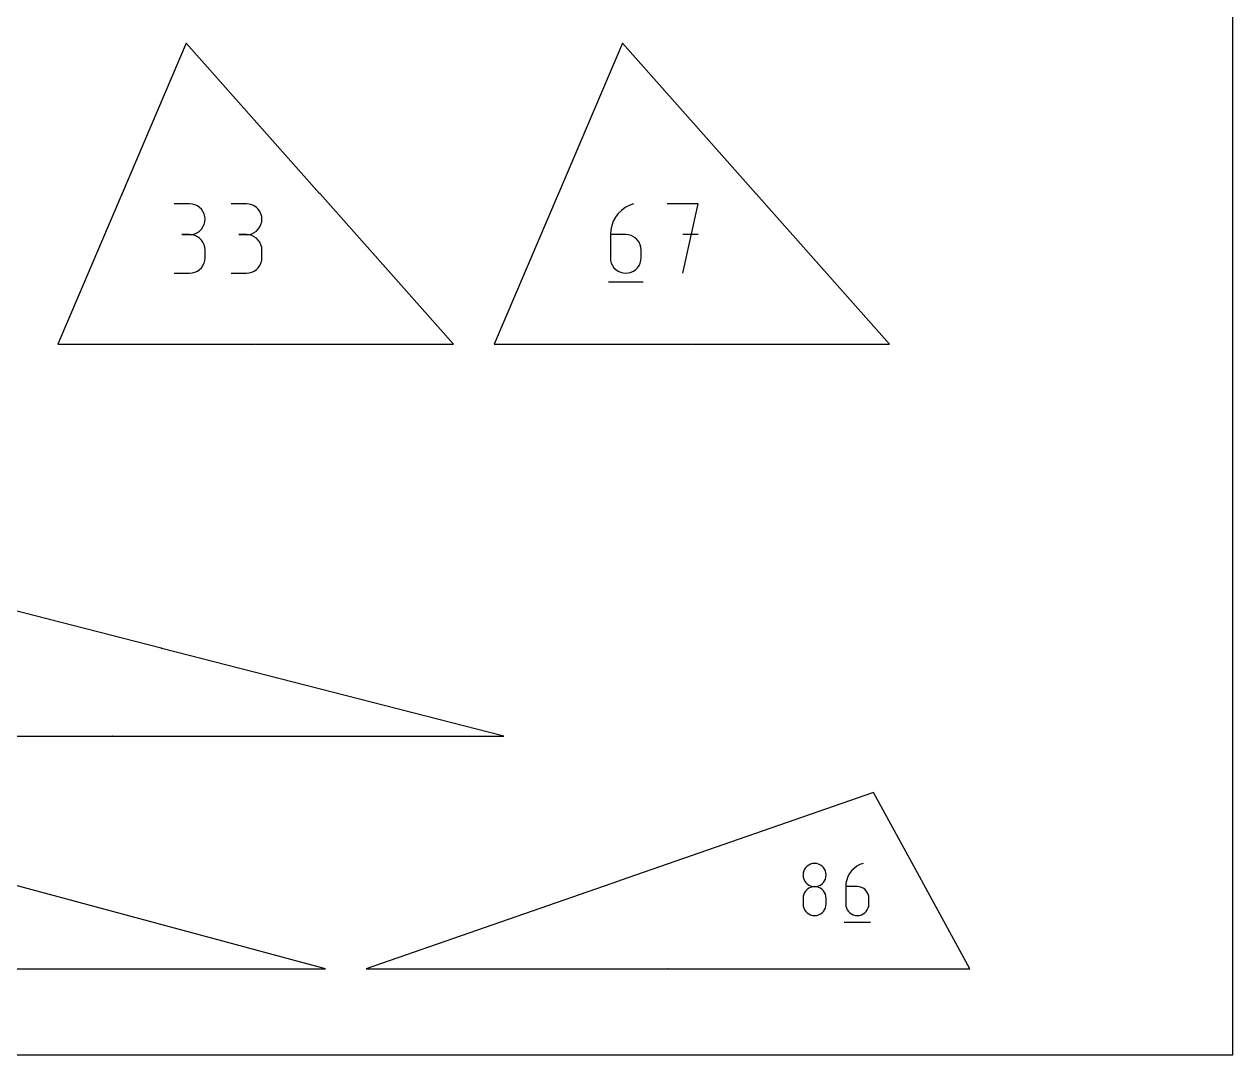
# Model space of a CAD drawing. Extents: x 0 to 200, y 0 to 297.
# Drawn here: x 105.9 to 200, y 0 to 80.3 of the extents above; entities that cross this region are included whole.
import ezdxf

# ---------------------------------------------------------------- set-up
doc = ezdxf.new("R2010")
doc.units = 0

msp = doc.modelspace()

# ---------------------------------------------------------------- linework, layer by layer
at = {"layer": 'annotation', "color": 1}
for p, q in [((113.508141, 67.049994), (113.508076, 67.049541)), ((113.508076, 67.049541), (113.50809, 67.049082)), ((113.50809, 67.049082), (113.508182, 67.048629)), ((113.508281, 67.05043), (113.508141, 67.049994)), ((113.508182, 67.048629), (113.508355, 67.04819)), ((113.508495, 67.050841), (113.508281, 67.05043)), ((113.508355, 67.04819), (113.50861, 67.047778)), ((113.508782, 67.051214), (113.508495, 67.050841)), ((113.50861, 67.047778), (113.509093, 67.047188)), ((113.509141, 67.051541), (113.508782, 67.051214)), ((113.509553, 67.051794), (113.509141, 67.051541)), ((113.509141, 67.051541), (113.509141, 67.051541)), ((113.509991, 67.051965), (113.509553, 67.051794)), ((113.510445, 67.052056), (113.509991, 67.051965)), ((113.510904, 67.052069), (113.510445, 67.052056)), ((113.511357, 67.052005), (113.510904, 67.052069)), ((113.511794, 67.051864), (113.511357, 67.052005)), ((113.512203, 67.051648), (113.511794, 67.051864)), ((113.51206, 67.05913), (113.512039, 67.058844)), ((113.512039, 67.058844), (113.512067, 67.058558)), ((113.512128, 67.059409), (113.51206, 67.05913)), ((113.512067, 67.058558), (113.512144, 67.058279)), ((113.512244, 67.059674), (113.512128, 67.059409)), ((113.512144, 67.058279), (113.512271, 67.058013)), ((113.512576, 67.05136), (113.512203, 67.051648)), ((113.512408, 67.059919), (113.512244, 67.059674)), ((113.512271, 67.058013), (113.512449, 67.057768)), ((113.512617, 67.060138), (113.512408, 67.059919)), ((113.512449, 67.057768), (113.512449, 67.057768)), ((113.512449, 67.057768), (113.513269, 67.056915)), ((113.5129, 67.050999), (113.512576, 67.05136)), ((113.512712, 67.060215), (113.512617, 67.060138)), ((113.512617, 67.060138), (113.512617, 67.060138)), ((113.512813, 67.060285), (113.512712, 67.060215)), ((113.512919, 67.060347), (113.512813, 67.060285)), ((113.512907, 67.050991), (113.5129, 67.050999)), ((113.5129, 67.050999), (113.5129, 67.050999)), ((113.512913, 67.050983), (113.512907, 67.050991)), ((113.512919, 67.050975), (113.512913, 67.050983)), ((113.51303, 67.060402), (113.512919, 67.060347)), ((113.512925, 67.050967), (113.512919, 67.050975)), ((113.51293, 67.050959), (113.512925, 67.050967)), ((113.512935, 67.050951), (113.51293, 67.050959)), ((113.51294, 67.050943), (113.512935, 67.050951)), ((113.512944, 67.050935), (113.51294, 67.050943)), ((113.512949, 67.050926), (113.512944, 67.050935)), ((113.518346, 67.043235), (113.512949, 67.050926)), ((113.512949, 67.050926), (113.512949, 67.050926)), ((113.513146, 67.060448), (113.51303, 67.060402)), ((113.513264, 67.060486), (113.513146, 67.060448)), ((113.513385, 67.060516), (113.513264, 67.060486)), ((113.513269, 67.056915), (113.514164, 67.056156)), ((113.513508, 67.060536), (113.513385, 67.060516)), ((113.513633, 67.060547), (113.513508, 67.060536)), ((113.514819, 67.060547), (113.513633, 67.060547)), ((113.513633, 67.060547), (113.513633, 67.060547)), ((113.514164, 67.056156), (113.515125, 67.055495)), ((113.515989, 67.060428), (113.514819, 67.060547)), ((113.515125, 67.055495), (113.516143, 67.054934)), ((113.517133, 67.060194), (113.515989, 67.060428)), ((113.516143, 67.054934), (113.517212, 67.054479)), ((113.518243, 67.059847), (113.517133, 67.060194)), ((113.517212, 67.054479), (113.518322, 67.054131)), ((113.519312, 67.059391), (113.518243, 67.059847)), ((113.518322, 67.054131), (113.519466, 67.053895)), ((113.520451, 67.048171), (113.518346, 67.043235)), ((113.52033, 67.05883), (113.519312, 67.059391)), ((113.519466, 67.053895), (113.520635, 67.053775)), ((113.521291, 67.058168), (113.52033, 67.05883)), ((113.520635, 67.053775), (113.521821, 67.053773)), ((113.522185, 67.057407), (113.521291, 67.058168)), ((113.521821, 67.053773), (113.521945, 67.053784)), ((113.521821, 67.053773), (113.521821, 67.053773)), ((113.521945, 67.053784), (113.522067, 67.053804)), ((113.522067, 67.053804), (113.522188, 67.053833)), ((113.523005, 67.056552), (113.522185, 67.057407)), ((113.522188, 67.053833), (113.522306, 67.053871)), ((113.522306, 67.053871), (113.52242, 67.053917)), ((113.52242, 67.053917), (113.522532, 67.053972)), ((113.522532, 67.053972), (113.52264, 67.054036)), ((113.52264, 67.054036), (113.522743, 67.054107)), ((113.522743, 67.054107), (113.522842, 67.054187)), ((113.522842, 67.054187), (113.523049, 67.054404)), ((113.522842, 67.054187), (113.522842, 67.054187)), ((113.523181, 67.056307), (113.523005, 67.056552)), ((113.523005, 67.056552), (113.523005, 67.056552)), ((113.523049, 67.054404), (113.52321, 67.054649)), ((113.523307, 67.056042), (113.523181, 67.056307)), ((113.52321, 67.054649), (113.523325, 67.054914)), ((113.523384, 67.055763), (113.523307, 67.056042)), ((113.523325, 67.054914), (113.523392, 67.055192)), ((113.523412, 67.055478), (113.523384, 67.055763)), ((113.523392, 67.055192), (113.523412, 67.055478)), ((128.900199, 67.05346), (128.902356, 67.051029)), ((128.902356, 67.051029), (128.902356, 67.051029)), ((128.902356, 67.051029), (128.902783, 67.050627)), ((128.902783, 67.050627), (128.903261, 67.050316)), ((128.903261, 67.050316), (128.903777, 67.050097)), ((128.903777, 67.050097), (128.904317, 67.04997)), ((128.904317, 67.04997), (128.90487, 67.049937)), ((128.90487, 67.049937), (128.905422, 67.049998)), ((128.905422, 67.049998), (128.905959, 67.050154)), ((128.905959, 67.050154), (128.906469, 67.050405)), ((128.906469, 67.050405), (128.90694, 67.050752)), ((128.90694, 67.050752), (128.908157, 67.051832)), ((128.908427, 67.056416), (128.907347, 67.057633)), ((128.907347, 67.057633), (128.908427, 67.056416)), ((128.908157, 67.051832), (128.908557, 67.052257)), ((128.908157, 67.051832), (128.908157, 67.051832)), ((128.908776, 67.055944), (128.908427, 67.056416)), ((128.908427, 67.056416), (128.908427, 67.056416)), ((128.908427, 67.056416), (128.908854, 67.056014)), ((128.908557, 67.052257), (128.908867, 67.052734)), ((128.909028, 67.055433), (128.908776, 67.055944)), ((128.908854, 67.056014), (128.909332, 67.055703)), ((128.908867, 67.052734), (128.909086, 67.053249)), ((128.909184, 67.054894), (128.909028, 67.055433)), ((128.909086, 67.053249), (128.909212, 67.053789)), ((128.909245, 67.054342), (128.909184, 67.054894)), ((128.909212, 67.053789), (128.909245, 67.054342)), ((128.909332, 67.055703), (128.909849, 67.055484)), ((128.909849, 67.055484), (128.91039, 67.055358)), ((128.910313, 67.042059), (128.92126, 67.051772)), ((128.91039, 67.055358), (128.910943, 67.055326)), ((128.910943, 67.055326), (128.911496, 67.055387)), ((128.913289, 67.06073), (128.911132, 67.06316)), ((128.911496, 67.055387), (128.912034, 67.055544)), ((128.912034, 67.055544), (128.912546, 67.055796)), ((128.912546, 67.055796), (128.913018, 67.056145)), ((128.913018, 67.056145), (128.913419, 67.056571)), ((128.913018, 67.056145), (128.913018, 67.056145)), ((128.913637, 67.060258), (128.913289, 67.06073)), ((128.913419, 67.056571), (128.913729, 67.057047)), ((128.913889, 67.059746), (128.913637, 67.060258)), ((128.913729, 67.057047), (128.913947, 67.057562)), ((128.914045, 67.059208), (128.913889, 67.059746)), ((128.913947, 67.057562), (128.914073, 67.058103)), ((128.914106, 67.058656), (128.914045, 67.059208)), ((128.914073, 67.058103), (128.914106, 67.058656)), ((128.92126, 67.051772), (128.916666, 67.052045)), ((147.47307, 67.04996), (147.473007, 67.049495)), ((147.473007, 67.049495), (147.473026, 67.049033)), ((147.473026, 67.049033), (147.473122, 67.048586)), ((147.473219, 67.05042), (147.47307, 67.04996)), ((147.473122, 67.048586), (147.473292, 67.048162)), ((147.473447, 67.050845), (147.473219, 67.05042)), ((147.473219, 67.05042), (147.473219, 67.05042)), ((147.473292, 67.048162), (147.473532, 67.047772)), ((147.473739, 67.051213), (147.473447, 67.050845)), ((147.473532, 67.047772), (147.473838, 67.047426)), ((147.474086, 67.051519), (147.473739, 67.051213)), ((147.473838, 67.047426), (147.474205, 67.047134)), ((147.474475, 67.05176), (147.474086, 67.051519)), ((147.474205, 67.047134), (147.474629, 67.046906)), ((147.474899, 67.05193), (147.474475, 67.05176)), ((147.474629, 67.046906), (147.474629, 67.046906)), ((147.474629, 67.046906), (147.475089, 67.046757)), ((147.475346, 67.052027), (147.474899, 67.05193)), ((147.475089, 67.046757), (147.475556, 67.046694)), ((147.475807, 67.052046), (147.475346, 67.052027)), ((147.475556, 67.046694), (147.476018, 67.046713)), ((147.476272, 67.051983), (147.475807, 67.052046)), ((147.476018, 67.046713), (147.476466, 67.046809)), ((147.47673, 67.051835), (147.476272, 67.051983)), ((147.476466, 67.046809), (147.47689, 67.046979)), ((147.47673, 67.051835), (147.47673, 67.051835)), ((147.477157, 67.051606), (147.47673, 67.051835)), ((147.476932, 67.059056), (147.476869, 67.058591)), ((147.476869, 67.058591), (147.476888, 67.058129)), ((147.476888, 67.058129), (147.476985, 67.057681)), ((147.47689, 67.046979), (147.47728, 67.04722)), ((147.477081, 67.059515), (147.476932, 67.059056)), ((147.476985, 67.057681), (147.477156, 67.057257)), ((147.477309, 67.059942), (147.477081, 67.059515)), ((147.477081, 67.059515), (147.477081, 67.059515)), ((147.477156, 67.057257), (147.477396, 67.056867)), ((147.477525, 67.051314), (147.477157, 67.051606)), ((147.47728, 67.04722), (147.477627, 67.047526)), ((147.477602, 67.06031), (147.477309, 67.059942)), ((147.477396, 67.056867), (147.477703, 67.05652)), ((147.477832, 67.050967), (147.477525, 67.051314)), ((147.477948, 67.060616), (147.477602, 67.06031)), ((147.477627, 67.047526), (147.477919, 67.047893)), ((147.477703, 67.05652), (147.478071, 67.056228)), ((147.478072, 67.050577), (147.477832, 67.050967)), ((147.477919, 67.047893), (147.478147, 67.048319)), ((147.477999, 67.047859), (147.477936, 67.047394)), ((147.477936, 67.047394), (147.477955, 67.046932)), ((147.478338, 67.060856), (147.477948, 67.060616)), ((147.477955, 67.046932), (147.478052, 67.046484)), ((147.478147, 67.048319), (147.477999, 67.047859)), ((147.478052, 67.046484), (147.478222, 67.04606)), ((147.478071, 67.056228), (147.478498, 67.055999)), ((147.478243, 67.050153), (147.478072, 67.050577)), ((147.478147, 67.048319), (147.478296, 67.048778)), ((147.478376, 67.048744), (147.478147, 67.048319)), ((147.478147, 67.048319), (147.478147, 67.048319)), ((147.478147, 67.048319), (147.478147, 67.048319)), ((147.478222, 67.04606), (147.478463, 67.04567)), ((147.47834, 67.049705), (147.478243, 67.050153)), ((147.478296, 67.048778), (147.478359, 67.049243)), ((147.478762, 67.061026), (147.478338, 67.060856)), ((147.478359, 67.049243), (147.47834, 67.049705)), ((147.478668, 67.049112), (147.478376, 67.048744)), ((147.478463, 67.04567), (147.478769, 67.045324)), ((147.478498, 67.055999), (147.479732, 67.055473)), ((147.479014, 67.049418), (147.478668, 67.049112)), ((147.479211, 67.061122), (147.478762, 67.061026)), ((147.478769, 67.045324), (147.479138, 67.045031)), ((147.479405, 67.049658), (147.479014, 67.049418)), ((147.479138, 67.045031), (147.479564, 67.044802)), ((147.479673, 67.06114), (147.479211, 67.061122)), ((147.479829, 67.049828), (147.479405, 67.049658)), ((147.479564, 67.044802), (147.480792, 67.044279)), ((147.480139, 67.061077), (147.479673, 67.06114)), ((147.479732, 67.055473), (147.479732, 67.055473)), ((147.479732, 67.055473), (147.480192, 67.055324)), ((147.480277, 67.049925), (147.479829, 67.049828)), ((147.480599, 67.060928), (147.480139, 67.061077)), ((147.480192, 67.055324), (147.480658, 67.05526)), ((147.480739, 67.049944), (147.480277, 67.049925)), ((147.4843, 67.05935), (147.480599, 67.060928)), ((147.480599, 67.060928), (147.480599, 67.060928)), ((147.480658, 67.05526), (147.48112, 67.055279)), ((147.481205, 67.04988), (147.480739, 67.049944)), ((147.480792, 67.044279), (147.480792, 67.044279)), ((147.480792, 67.044279), (147.481252, 67.04413)), ((147.48112, 67.055279), (147.481568, 67.055376)), ((147.481665, 67.049731), (147.481205, 67.04988)), ((147.481252, 67.04413), (147.481717, 67.044067)), ((147.481568, 67.055376), (147.481992, 67.055546)), ((147.482893, 67.049208), (147.481665, 67.049731)), ((147.481665, 67.049731), (147.481665, 67.049731)), ((147.481717, 67.044067), (147.482179, 67.044086)), ((147.481992, 67.055546), (147.482383, 67.055786)), ((147.482179, 67.044086), (147.482626, 67.044183)), ((147.482383, 67.055786), (147.482729, 67.056092)), ((147.482626, 67.044183), (147.483049, 67.044354)), ((147.482729, 67.056092), (147.483021, 67.05646)), ((147.483319, 67.048979), (147.482893, 67.049208)), ((147.483021, 67.05646), (147.483249, 67.056885)), ((147.483049, 67.044354), (147.483438, 67.044594)), ((147.483249, 67.056885), (147.4843, 67.05935)), ((147.483687, 67.048687), (147.483319, 67.048979)), ((147.483438, 67.044594), (147.483783, 67.044901)), ((147.483993, 67.048341), (147.483687, 67.048687)), ((147.483783, 67.044901), (147.484075, 67.045269)), ((147.484232, 67.047951), (147.483993, 67.048341)), ((147.484075, 67.045269), (147.484303, 67.045694)), ((147.484402, 67.047527), (147.484232, 67.047951)), ((147.485025, 67.058976), (147.4843, 67.05935)), ((147.484303, 67.045694), (147.484452, 67.046153)), ((147.484303, 67.045694), (147.484303, 67.045694)), ((147.484498, 67.04708), (147.484402, 67.047527)), ((147.484452, 67.046153), (147.484516, 67.046618)), ((147.484516, 67.046618), (147.484498, 67.04708)), ((147.485676, 67.05851), (147.485025, 67.058976)), ((147.486248, 67.057963), (147.485676, 67.05851)), ((147.486733, 67.057344), (147.486248, 67.057963)), ((147.487126, 67.056664), (147.486733, 67.057344)), ((147.487421, 67.055935), (147.487126, 67.056664)), ((147.487611, 67.055166), (147.487421, 67.055935)), ((147.48769, 67.054367), (147.487611, 67.055166)), ((147.487652, 67.053551), (147.48769, 67.054367)), ((147.487652, 67.053551), (147.487652, 67.053551)), ((147.488383, 67.05142), (147.490749, 67.056969)), ((162.864725, 67.053554), (162.868729, 67.049042)), ((162.867209, 67.054465), (162.867181, 67.054009)), ((162.867181, 67.054009), (162.867232, 67.053554)), ((162.867313, 67.054912), (162.867209, 67.054465)), ((162.867232, 67.053554), (162.86736, 67.05311)), ((162.867494, 67.055338), (162.867313, 67.054912)), ((162.86736, 67.05311), (162.867567, 67.052689)), ((162.867751, 67.055732), (162.867494, 67.055338)), ((162.867567, 67.052689), (162.867854, 67.0523)), ((162.868082, 67.056084), (162.867751, 67.055732)), ((162.867854, 67.0523), (162.867854, 67.0523)), ((162.867854, 67.0523), (162.868206, 67.051968)), ((162.871082, 67.058745), (162.868082, 67.056084)), ((162.868082, 67.056084), (162.868082, 67.056084)), ((162.868206, 67.051968), (162.8686, 67.051712)), ((162.8686, 67.051712), (162.869026, 67.051532)), ((162.869026, 67.051532), (162.869472, 67.051428)), ((162.869472, 67.051428), (162.869928, 67.051401)), ((162.869928, 67.051401), (162.870383, 67.051451)), ((162.870383, 67.051451), (162.870827, 67.051581)), ((162.870827, 67.051581), (162.871249, 67.051789)), ((162.871731, 67.059242), (162.871082, 67.058745)), ((162.87286, 67.056741), (162.871082, 67.058745)), ((162.871249, 67.051789), (162.871638, 67.052076)), ((162.871638, 67.052076), (162.872637, 67.052962)), ((162.872432, 67.059633), (162.871731, 67.059242)), ((162.873172, 67.059916), (162.872432, 67.059633)), ((162.872635, 67.046912), (162.874413, 67.044908)), ((162.872637, 67.052962), (162.872968, 67.053314)), ((162.872637, 67.052962), (162.872637, 67.052962)), ((162.873147, 67.056352), (162.87286, 67.056741)), ((162.872968, 67.053314), (162.873225, 67.053708)), ((162.873355, 67.055931), (162.873147, 67.056352)), ((162.873941, 67.06009), (162.873172, 67.059916)), ((162.873225, 67.053708), (162.873405, 67.054132)), ((162.873485, 67.055488), (162.873355, 67.055931)), ((162.873405, 67.054132), (162.873509, 67.054578)), ((162.873536, 67.055033), (162.873485, 67.055488)), ((162.873509, 67.054578), (162.873536, 67.055033)), ((162.874724, 67.060156), (162.873941, 67.06009)), ((162.874413, 67.044908), (162.874413, 67.044908)), ((162.874413, 67.044908), (162.874764, 67.044577)), ((162.875511, 67.06011), (162.874724, 67.060156)), ((162.874764, 67.044577), (162.875158, 67.044321)), ((162.875158, 67.044321), (162.875583, 67.044141)), ((162.876289, 67.059953), (162.875511, 67.06011)), ((162.875583, 67.044141), (162.87603, 67.044037)), ((162.87603, 67.044037), (162.876486, 67.04401)), ((162.877046, 67.059684), (162.876289, 67.059953)), ((162.876486, 67.04401), (162.876941, 67.04406)), ((162.876941, 67.04406), (162.877386, 67.044189)), ((162.877771, 67.059301), (162.877046, 67.059684)), ((162.877386, 67.044189), (162.877808, 67.044397)), ((162.87764, 67.051353), (162.881659, 67.054919)), ((162.879418, 67.04935), (162.87764, 67.051353)), ((162.877771, 67.059301), (162.877771, 67.059301)), ((162.877808, 67.044397), (162.878197, 67.044684)), ((162.878197, 67.044684), (162.879195, 67.04557)), ((162.879195, 67.04557), (162.879527, 67.045922)), ((162.879195, 67.04557), (162.879195, 67.04557)), ((162.879705, 67.048961), (162.879418, 67.04935)), ((162.879527, 67.045922), (162.879783, 67.046316)), ((162.879913, 67.04854), (162.879705, 67.048961)), ((162.879783, 67.046316), (162.879963, 67.046741)), ((162.880042, 67.048097), (162.879913, 67.04854)), ((162.879963, 67.046741), (162.880067, 67.047187)), ((162.880093, 67.047642), (162.880042, 67.048097)), ((162.880067, 67.047187), (162.880093, 67.047642)), ((162.881659, 67.054919), (162.885215, 67.050911)), ((118.770435, 66.269652), (117.569122, 66.269652)), ((118.986494, 66.250259), (118.770435, 66.269652)), ((119.189797, 66.194371), (118.986494, 66.250259)), ((119.376965, 66.105426), (119.189797, 66.194371)), ((119.544615, 65.986861), (119.376965, 66.105426)), ((119.689365, 65.842113), (119.544615, 65.986861)), ((123.201737, 66.269652), (122.000424, 66.269652)), ((123.417795, 66.250259), (123.201737, 66.269652)), ((123.621099, 66.194371), (123.417795, 66.250259)), ((123.808267, 66.105426), (123.621099, 66.194371)), ((123.975917, 65.986861), (123.808267, 66.105426)), ((124.120667, 65.842113), (123.975917, 65.986861)), ((152.677506, 65.972583), (152.393349, 65.758298)), ((152.993245, 66.146409), (152.677506, 65.972583)), ((153.337326, 66.275418), (152.993245, 66.146409)), ((153.337326, 66.275418), (153.337326, 66.275418)), ((158.368678, 66.275418), (155.963452, 66.275418)), ((157.166234, 60.866628), (158.368678, 66.275418)), ((119.807835, 65.674619), (119.689365, 65.842113)), ((119.896643, 65.487817), (119.807835, 65.674619)), ((119.952407, 65.285143), (119.896643, 65.487817)), ((119.971747, 65.070036), (119.952407, 65.285143)), ((119.952407, 64.853919), (119.971747, 65.070036)), ((119.971747, 65.070036), (119.971747, 65.070036)), ((124.239137, 65.674619), (124.120667, 65.842113)), ((124.327945, 65.487817), (124.239137, 65.674619)), ((124.383709, 65.285143), (124.327945, 65.487817)), ((124.403049, 65.070036), (124.383709, 65.285143)), ((124.383709, 64.853919), (124.403049, 65.070036)), ((124.403049, 65.070036), (124.403049, 65.070036)), ((151.932748, 65.225766), (151.762787, 64.91623)), ((152.144016, 65.507907), (151.932748, 65.225766)), ((152.393349, 65.758298), (152.144016, 65.507907)), ((119.189797, 63.942346), (119.376965, 64.031379)), ((119.376965, 64.031379), (119.544615, 64.150117)), ((119.544615, 64.150117), (119.689365, 64.295149)), ((119.689365, 64.295149), (119.807835, 64.463066)), ((119.807835, 64.463066), (119.896643, 64.650459)), ((119.896643, 64.650459), (119.952407, 64.853919)), ((123.621099, 63.942346), (123.808267, 64.031379)), ((123.808267, 64.031379), (123.975917, 64.150117)), ((123.975917, 64.150117), (124.120667, 64.295149)), ((124.120667, 64.295149), (124.239137, 64.463066)), ((124.239137, 64.463066), (124.327945, 64.650459)), ((124.327945, 64.650459), (124.383709, 64.853919)), ((151.559748, 64.232392), (151.533152, 63.866801)), ((151.637373, 64.583653), (151.559748, 64.232392)), ((151.762787, 64.91623), (151.637373, 64.583653)), ((118.770435, 63.867028), (118.16893, 63.867028)), ((118.16893, 63.867028), (118.770435, 63.867028)), ((118.770435, 63.867028), (118.986494, 63.886425)), ((118.986494, 63.847635), (118.770435, 63.867028)), ((118.770435, 63.867028), (118.770435, 63.867028)), ((118.986494, 63.886425), (119.189797, 63.942346)), ((119.189797, 63.791747), (118.986494, 63.847635)), ((119.376965, 63.702802), (119.189797, 63.791747)), ((119.544615, 63.584236), (119.376965, 63.702802)), ((119.689365, 63.439488), (119.544615, 63.584236)), ((119.807835, 63.271994), (119.689365, 63.439488)), ((119.896643, 63.085192), (119.807835, 63.271994)), ((119.952407, 62.882519), (119.896643, 63.085192)), ((123.201737, 63.867028), (122.600232, 63.867028)), ((122.600232, 63.867028), (123.201737, 63.867028)), ((123.201737, 63.867028), (123.417795, 63.886425)), ((123.417795, 63.847635), (123.201737, 63.867028)), ((123.201737, 63.867028), (123.201737, 63.867028)), ((123.417795, 63.886425), (123.621099, 63.942346)), ((123.621099, 63.791747), (123.417795, 63.847635)), ((123.808267, 63.702802), (123.621099, 63.791747)), ((123.975917, 63.584236), (123.808267, 63.702802)), ((124.120667, 63.439488), (123.975917, 63.584236)), ((124.239137, 63.271994), (124.120667, 63.439488)), ((124.327945, 63.085192), (124.239137, 63.271994)), ((124.383709, 62.882519), (124.327945, 63.085192)), ((151.533152, 63.866801), (151.533152, 62.069071)), ((152.734239, 63.866801), (151.533152, 63.866801)), ((152.950257, 63.847523), (152.734239, 63.866801)), ((153.153523, 63.791925), (152.950257, 63.847523)), ((153.340655, 63.703359), (153.153523, 63.791925)), ((153.508273, 63.585179), (153.340655, 63.703359)), ((153.652997, 63.440737), (153.508273, 63.585179)), ((153.771444, 63.273387), (153.652997, 63.440737)), ((153.860236, 63.08648), (153.771444, 63.273387)), ((153.915989, 62.88337), (153.860236, 63.08648)), ((158.368678, 63.866801), (157.166234, 63.866801)), ((119.971747, 62.667412), (119.952407, 62.882519)), ((119.971747, 62.065908), (119.971747, 62.667412)), ((119.971747, 62.667412), (119.971747, 62.667412)), ((124.403049, 62.667412), (124.383709, 62.882519)), ((124.403049, 62.065908), (124.403049, 62.667412)), ((124.403049, 62.667412), (124.403049, 62.667412)), ((153.935325, 62.66741), (153.915989, 62.88337)), ((153.935325, 62.069071), (153.935325, 62.66741)), ((153.935325, 62.66741), (153.935325, 62.66741)), ((119.544615, 61.148971), (119.689365, 61.293691)), ((119.689365, 61.293691), (119.807835, 61.461174)), ((119.807835, 61.461174), (119.896643, 61.64799)), ((119.896643, 61.64799), (119.952407, 61.850711)), ((119.952407, 61.850711), (119.971747, 62.065908)), ((123.975917, 61.148971), (124.120667, 61.293691)), ((124.120667, 61.293691), (124.239137, 61.461174)), ((124.239137, 61.461174), (124.327945, 61.64799)), ((124.327945, 61.64799), (124.383709, 61.850711)), ((124.383709, 61.850711), (124.403049, 62.065908)), ((151.533152, 62.069071), (151.533152, 62.069071)), ((151.533152, 62.069071), (151.552544, 61.853007)), ((151.552544, 61.853007), (151.608438, 61.649616)), ((151.608438, 61.649616), (151.69741, 61.462303)), ((151.69741, 61.462303), (151.816039, 61.294471)), ((151.816039, 61.294471), (151.960902, 61.149523)), ((153.508273, 61.149523), (153.652997, 61.294471)), ((153.652997, 61.294471), (153.771444, 61.462303)), ((153.771444, 61.462303), (153.860236, 61.649616)), ((153.860236, 61.649616), (153.915989, 61.853007)), ((153.915989, 61.853007), (153.935325, 62.069071)), ((117.569122, 60.866292), (118.770435, 60.866292)), ((118.770435, 60.866292), (118.986494, 60.885673)), ((118.770435, 60.866292), (118.770435, 60.866292)), ((118.986494, 60.885673), (119.189797, 60.941533)), ((119.189797, 60.941533), (119.376965, 61.030442)), ((119.376965, 61.030442), (119.544615, 61.148971)), ((122.000424, 60.866292), (123.201737, 60.866292)), ((123.201737, 60.866292), (123.417795, 60.885673)), ((123.201737, 60.866292), (123.201737, 60.866292)), ((123.417795, 60.885673), (123.621099, 60.941533)), ((123.621099, 60.941533), (123.808267, 61.030442)), ((123.808267, 61.030442), (123.975917, 61.148971)), ((151.960902, 61.149523), (152.128576, 61.030861)), ((152.128576, 61.030861), (152.315639, 60.941889)), ((152.315639, 60.941889), (152.518667, 60.886011)), ((152.518667, 60.886011), (152.734239, 60.866628)), ((152.734239, 60.866628), (152.950257, 60.886011)), ((152.734239, 60.866628), (152.734239, 60.866628)), ((152.950257, 60.886011), (153.153523, 60.941889)), ((153.153523, 60.941889), (153.340655, 61.030861)), ((153.340655, 61.030861), (153.508273, 61.149523)), ((151.38272, 60.190529), (154.087115, 60.190529)), ((123.912254, 55.340679), (123.906221, 55.340679)), ((123.90662, 55.334626), (123.906561, 55.333813)), ((123.906561, 55.333813), (123.906561, 55.32979)), ((123.90924, 55.333813), (123.906561, 55.333813)), ((123.906561, 55.32979), (123.906561, 55.32979)), ((123.906561, 55.32979), (123.906604, 55.329308)), ((123.906604, 55.329308), (123.906728, 55.328854)), ((123.906793, 55.335408), (123.90662, 55.334626)), ((123.906728, 55.328854), (123.906926, 55.328436)), ((123.907073, 55.336149), (123.906793, 55.335408)), ((123.906926, 55.328436), (123.907191, 55.328062)), ((123.907452, 55.336838), (123.907073, 55.336149)), ((123.907191, 55.328062), (123.907513, 55.327738)), ((123.907923, 55.337466), (123.907452, 55.336838)), ((123.907513, 55.327738), (123.907887, 55.327473)), ((123.907887, 55.327473), (123.908305, 55.327275)), ((123.908478, 55.338023), (123.907923, 55.337466)), ((123.908305, 55.327275), (123.908758, 55.32715)), ((123.909111, 55.3385), (123.908478, 55.338023)), ((123.908758, 55.32715), (123.90924, 55.327107)), ((123.909814, 55.338885), (123.909111, 55.3385)), ((123.909721, 55.33377), (123.90924, 55.333813)), ((123.90924, 55.327107), (123.909721, 55.32715)), ((123.90924, 55.327107), (123.90924, 55.327107)), ((123.910173, 55.333645), (123.909721, 55.33377)), ((123.909721, 55.32715), (123.910173, 55.327275)), ((123.91058, 55.339171), (123.909814, 55.338885)), ((123.910591, 55.333447), (123.910173, 55.333645)), ((123.910173, 55.327275), (123.910591, 55.327473)), ((123.91058, 55.339171), (123.91058, 55.339171)), ((123.910965, 55.333182), (123.910591, 55.333447)), ((123.910591, 55.327473), (123.910965, 55.327738)), ((123.911288, 55.332859), (123.910965, 55.333182)), ((123.910965, 55.327738), (123.911288, 55.328062)), ((123.911552, 55.332484), (123.911288, 55.332859)), ((123.911288, 55.328062), (123.911552, 55.328436)), ((123.911751, 55.332067), (123.911552, 55.332484)), ((123.911552, 55.328436), (123.911751, 55.328854)), ((123.911876, 55.331613), (123.911751, 55.332067)), ((123.911751, 55.328854), (123.911876, 55.329308)), ((123.911919, 55.331131), (123.911876, 55.331613)), ((123.911876, 55.329308), (123.911919, 55.32979)), ((123.911919, 55.32979), (123.911919, 55.331131)), ((123.911919, 55.331131), (123.911919, 55.331131)), ((123.922136, 55.340679), (123.916104, 55.340679)), ((123.916485, 55.336971), (123.916442, 55.336489)), ((123.916442, 55.336489), (123.916442, 55.335154)), ((123.916442, 55.335154), (123.916442, 55.335154)), ((123.916442, 55.335154), (123.916485, 55.334673)), ((123.91661, 55.337425), (123.916485, 55.336971)), ((123.916485, 55.334673), (123.91661, 55.33422)), ((123.916808, 55.337842), (123.91661, 55.337425)), ((123.91661, 55.33422), (123.916808, 55.333803)), ((123.917072, 55.338217), (123.916808, 55.337842)), ((123.916808, 55.333803), (123.917072, 55.33343)), ((123.917395, 55.33854), (123.917072, 55.338217)), ((123.917072, 55.33343), (123.917395, 55.333107)), ((123.917768, 55.338805), (123.917395, 55.33854)), ((123.917395, 55.333107), (123.917768, 55.332844)), ((123.918186, 55.339003), (123.917768, 55.338805)), ((123.917768, 55.332844), (123.918186, 55.332646)), ((123.917776, 55.327107), (123.918543, 55.327395)), ((123.917776, 55.327107), (123.917776, 55.327107)), ((123.918639, 55.339128), (123.918186, 55.339003)), ((123.918186, 55.332646), (123.918639, 55.332522)), ((123.918543, 55.327395), (123.919248, 55.327782)), ((123.919121, 55.339171), (123.918639, 55.339128)), ((123.918639, 55.332522), (123.919121, 55.332479)), ((123.919602, 55.339128), (123.919121, 55.339171)), ((123.919121, 55.339171), (123.919121, 55.339171)), ((123.919121, 55.332479), (123.9218, 55.332479)), ((123.919248, 55.327782), (123.919881, 55.32826)), ((123.920055, 55.339003), (123.919602, 55.339128)), ((123.919881, 55.32826), (123.920438, 55.328819)), ((123.920472, 55.338805), (123.920055, 55.339003)), ((123.920438, 55.328819), (123.920909, 55.329448)), ((123.920846, 55.33854), (123.920472, 55.338805)), ((123.921169, 55.338217), (123.920846, 55.33854)), ((123.920909, 55.329448), (123.921288, 55.330138)), ((123.921434, 55.337842), (123.921169, 55.338217)), ((123.921288, 55.330138), (123.921568, 55.33088)), ((123.921632, 55.337425), (123.921434, 55.337842)), ((123.921568, 55.33088), (123.921741, 55.331664)), ((123.921757, 55.336971), (123.921632, 55.337425)), ((123.921741, 55.331664), (123.9218, 55.332479)), ((123.9218, 55.336489), (123.921757, 55.336971)), ((123.9218, 55.332479), (123.9218, 55.336489)), ((123.9218, 55.336489), (123.9218, 55.336489)), ((157.877159, 55.340678), (157.871127, 55.340678)), ((157.871509, 55.33697), (157.871466, 55.336489)), ((157.871466, 55.336489), (157.871466, 55.335154)), ((157.871466, 55.335154), (157.871466, 55.335154)), ((157.871466, 55.335154), (157.871509, 55.334673)), ((157.871633, 55.337424), (157.871509, 55.33697)), ((157.871509, 55.334673), (157.871633, 55.33422)), ((157.871831, 55.337842), (157.871633, 55.337424)), ((157.871633, 55.33422), (157.871831, 55.333803)), ((157.872096, 55.338216), (157.871831, 55.337842)), ((157.871831, 55.333803), (157.872096, 55.333429)), ((157.872418, 55.338539), (157.872096, 55.338216)), ((157.872096, 55.333429), (157.872418, 55.333107)), ((157.872792, 55.338804), (157.872418, 55.338539)), ((157.872418, 55.333107), (157.872792, 55.332844)), ((157.87321, 55.339002), (157.872792, 55.338804)), ((157.872792, 55.332844), (157.87321, 55.332646)), ((157.8728, 55.327108), (157.873567, 55.327395)), ((157.8728, 55.327108), (157.8728, 55.327108)), ((157.873663, 55.339127), (157.87321, 55.339002)), ((157.87321, 55.332646), (157.873663, 55.332522)), ((157.873567, 55.327395), (157.874271, 55.327783)), ((157.874145, 55.33917), (157.873663, 55.339127)), ((157.873663, 55.332522), (157.874145, 55.332479)), ((157.874625, 55.339127), (157.874145, 55.33917)), ((157.874145, 55.33917), (157.874145, 55.33917)), ((157.874145, 55.332479), (157.876823, 55.332479)), ((157.874271, 55.327783), (157.874905, 55.328261)), ((157.875078, 55.339002), (157.874625, 55.339127)), ((157.874905, 55.328261), (157.875461, 55.328819)), ((157.875495, 55.338804), (157.875078, 55.339002)), ((157.875461, 55.328819), (157.875932, 55.329448)), ((157.875869, 55.338539), (157.875495, 55.338804)), ((157.876192, 55.338216), (157.875869, 55.338539)), ((157.875932, 55.329448), (157.876311, 55.330139)), ((157.876457, 55.337842), (157.876192, 55.338216)), ((157.876311, 55.330139), (157.876591, 55.330881)), ((157.876655, 55.337424), (157.876457, 55.337842)), ((157.876591, 55.330881), (157.876764, 55.331664)), ((157.87678, 55.33697), (157.876655, 55.337424)), ((157.876764, 55.331664), (157.876823, 55.332479)), ((157.876823, 55.336489), (157.87678, 55.33697)), ((157.876823, 55.332479), (157.876823, 55.336489)), ((157.876823, 55.336489), (157.876823, 55.336489)), ((157.881383, 55.330234), (157.881346, 55.329773)), ((157.881346, 55.329773), (157.881388, 55.329317)), ((157.881348, 55.33917), (157.886705, 55.33917)), ((157.881503, 55.330689), (157.881383, 55.330234)), ((157.881388, 55.329317), (157.881506, 55.328875)), ((157.881707, 55.331128), (157.881503, 55.330689)), ((157.881506, 55.328875), (157.881697, 55.328459)), ((157.881697, 55.328459), (157.881959, 55.328078)), ((157.881712, 55.331137), (157.881707, 55.331128)), ((157.881707, 55.331128), (157.881707, 55.331128)), ((157.881717, 55.331146), (157.881712, 55.331137)), ((157.881722, 55.331155), (157.881717, 55.331146)), ((157.881727, 55.331163), (157.881722, 55.331155)), ((157.881732, 55.331171), (157.881727, 55.331163)), ((157.881738, 55.331179), (157.881732, 55.331171)), ((157.881743, 55.331186), (157.881738, 55.331179)), ((157.881749, 55.331194), (157.881743, 55.331186)), ((157.881755, 55.331201), (157.881749, 55.331194)), ((157.886705, 55.33917), (157.881755, 55.331201)), ((157.881755, 55.331201), (157.881755, 55.331201)), ((157.881959, 55.328078), (157.882288, 55.327743)), ((157.882288, 55.327743), (157.882681, 55.327463)), ((157.882681, 55.327463), (157.882681, 55.327463)), ((157.882681, 55.327463), (157.883121, 55.327262)), ((157.883121, 55.327262), (157.883577, 55.327144)), ((157.883577, 55.327144), (157.884038, 55.327108)), ((157.884038, 55.327108), (157.884494, 55.32715)), ((157.884494, 55.32715), (157.884935, 55.327269)), ((157.884935, 55.327269), (157.885351, 55.32746)), ((157.885351, 55.32746), (157.885732, 55.327723)), ((157.885732, 55.327723), (157.886067, 55.328053)), ((157.886067, 55.328053), (157.886346, 55.328449)), ((157.886346, 55.328449), (157.886697, 55.329124)), ((116.590409, 31.65555), (116.586449, 31.653206)), ((116.586774, 31.641375), (116.590409, 31.65555)), ((116.591241, 31.638341), (116.598328, 31.636524)), ((116.592897, 31.643163), (116.592803, 31.642584)), ((116.592803, 31.642584), (116.592813, 31.642013)), ((116.592813, 31.642013), (116.59292, 31.641463)), ((116.594105, 31.647875), (116.592897, 31.643163)), ((116.592897, 31.643163), (116.592897, 31.643163)), ((116.59292, 31.641463), (116.593118, 31.640943)), ((116.593118, 31.640943), (116.593401, 31.640466)), ((116.593401, 31.640466), (116.59376, 31.640042)), ((116.59376, 31.640042), (116.594191, 31.639683)), ((116.594421, 31.648815), (116.594105, 31.647875)), ((116.597253, 31.647067), (116.594105, 31.647875)), ((116.594191, 31.639683), (116.594685, 31.6394)), ((116.59486, 31.649683), (116.594421, 31.648815)), ((116.594685, 31.6394), (116.595237, 31.639205)), ((116.595412, 31.650471), (116.59486, 31.649683)), ((116.595237, 31.639205), (116.595237, 31.639205)), ((116.595237, 31.639205), (116.595816, 31.63911)), ((116.596066, 31.651168), (116.595412, 31.650471)), ((116.595816, 31.63911), (116.596387, 31.63912)), ((116.596809, 31.651765), (116.596066, 31.651168)), ((116.596387, 31.63912), (116.596937, 31.639228)), ((116.597631, 31.652254), (116.596809, 31.651765)), ((116.596937, 31.639228), (116.597456, 31.639426)), ((116.597806, 31.646872), (116.597253, 31.647067)), ((116.597456, 31.639426), (116.597932, 31.639709)), ((116.598519, 31.652624), (116.597631, 31.652254)), ((116.598302, 31.646589), (116.597806, 31.646872)), ((116.597932, 31.639709), (116.598356, 31.640069)), ((116.598733, 31.646232), (116.598302, 31.646589)), ((116.598356, 31.640069), (116.598714, 31.6405)), ((116.599464, 31.652868), (116.598519, 31.652624)), ((116.598714, 31.6405), (116.598997, 31.640996)), ((116.599092, 31.645809), (116.598733, 31.646232)), ((116.598997, 31.640996), (116.599193, 31.641549)), ((116.599375, 31.645333), (116.599092, 31.645809)), ((116.599193, 31.641549), (116.599595, 31.643117)), ((116.599573, 31.644815), (116.599375, 31.645333)), ((116.600452, 31.652975), (116.599464, 31.652868)), ((116.59968, 31.644266), (116.599573, 31.644815)), ((116.599595, 31.643117), (116.599689, 31.643696)), ((116.599595, 31.643117), (116.599595, 31.643117)), ((116.599689, 31.643696), (116.59968, 31.644266)), ((116.600452, 31.652975), (116.600452, 31.652975)), ((112.752938, 24.818817), (112.752895, 24.818338)), ((112.752895, 24.818338), (112.752895, 24.816996)), ((112.752895, 24.816996), (112.752895, 24.816996)), ((112.752895, 24.816996), (112.752938, 24.816517)), ((112.752938, 24.812121), (112.752895, 24.811639)), ((112.752895, 24.811639), (112.752895, 24.811639)), ((112.752895, 24.811639), (112.752938, 24.811159)), ((112.753062, 24.81927), (112.752938, 24.818817)), ((112.752938, 24.816517), (112.753062, 24.816065)), ((112.753062, 24.812575), (112.752938, 24.812121)), ((112.752938, 24.811159), (112.753062, 24.810708)), ((112.75326, 24.819686), (112.753062, 24.81927)), ((112.753062, 24.816065), (112.75326, 24.815648)), ((112.75326, 24.812993), (112.753062, 24.812575)), ((112.753062, 24.810708), (112.75326, 24.810291)), ((112.753524, 24.82006), (112.75326, 24.819686)), ((112.75326, 24.815648), (112.753524, 24.815275)), ((112.753524, 24.813367), (112.75326, 24.812993)), ((112.75326, 24.810291), (112.753524, 24.809918)), ((112.753847, 24.820382), (112.753524, 24.82006)), ((112.753524, 24.815275), (112.753847, 24.814952)), ((112.753847, 24.81369), (112.753524, 24.813367)), ((112.753524, 24.809918), (112.753847, 24.809595)), ((112.754221, 24.820647), (112.753847, 24.820382)), ((112.753847, 24.814952), (112.754221, 24.814688)), ((112.754221, 24.813955), (112.753847, 24.81369)), ((112.753847, 24.809595), (112.754221, 24.80933)), ((112.754638, 24.820845), (112.754221, 24.820647)), ((112.754221, 24.814688), (112.754638, 24.814489)), ((112.754638, 24.814154), (112.754221, 24.813955)), ((112.754221, 24.80933), (112.754638, 24.809132)), ((112.755091, 24.820969), (112.754638, 24.820845)), ((112.754638, 24.814489), (112.755091, 24.814365)), ((112.755091, 24.814278), (112.754638, 24.814154)), ((112.754638, 24.809132), (112.755091, 24.809007)), ((112.755573, 24.821013), (112.755091, 24.820969)), ((112.755091, 24.814365), (112.755573, 24.814322)), ((112.755573, 24.814322), (112.755091, 24.814278)), ((112.755091, 24.809007), (112.755573, 24.808964)), ((112.758252, 24.821013), (112.755573, 24.821013)), ((112.755573, 24.821013), (112.755573, 24.821013)), ((112.755573, 24.814322), (112.756914, 24.814322)), ((112.756914, 24.814322), (112.755573, 24.814322)), ((112.755573, 24.814322), (112.755573, 24.814322)), ((112.755573, 24.808964), (112.758252, 24.808964)), ((112.762812, 24.812076), (112.762775, 24.811616)), ((112.762775, 24.811616), (112.762816, 24.81116)), ((112.762776, 24.821013), (112.768134, 24.821013)), ((112.762931, 24.812531), (112.762812, 24.812076)), ((112.762816, 24.81116), (112.762934, 24.810718)), ((112.763136, 24.81297), (112.762931, 24.812531)), ((112.762934, 24.810718), (112.763126, 24.810302)), ((112.763126, 24.810302), (112.763387, 24.809921)), ((112.763141, 24.81298), (112.763136, 24.81297)), ((112.763136, 24.81297), (112.763136, 24.81297)), ((112.763146, 24.812989), (112.763141, 24.81298)), ((112.763151, 24.812997), (112.763146, 24.812989)), ((112.763156, 24.813006), (112.763151, 24.812997)), ((112.763161, 24.813014), (112.763156, 24.813006)), ((112.763166, 24.813021), (112.763161, 24.813014)), ((112.763172, 24.813029), (112.763166, 24.813021)), ((112.763177, 24.813036), (112.763172, 24.813029)), ((112.763183, 24.813044), (112.763177, 24.813036)), ((112.768134, 24.821013), (112.763183, 24.813044)), ((112.763183, 24.813044), (112.763183, 24.813044)), ((112.763387, 24.809921), (112.763716, 24.809585)), ((112.763716, 24.809585), (112.76411, 24.809306)), ((112.76411, 24.809306), (112.76411, 24.809306)), ((112.76411, 24.809306), (112.76455, 24.809104)), ((112.76455, 24.809104), (112.765006, 24.808987)), ((112.765006, 24.808987), (112.765467, 24.808951)), ((112.765467, 24.808951), (112.765923, 24.808993)), ((112.765923, 24.808993), (112.766364, 24.809111)), ((112.766364, 24.809111), (112.76678, 24.809303)), ((112.76678, 24.809303), (112.76716, 24.809565)), ((112.76716, 24.809565), (112.767495, 24.809896)), ((112.767495, 24.809896), (112.767774, 24.810292)), ((112.767774, 24.810292), (112.768126, 24.810966)), ((166.547335, 14.163285), (166.532784, 14.001811)), ((166.589279, 14.315425), (166.547335, 14.163285)), ((166.656053, 14.455651), (166.589279, 14.315425)), ((166.745094, 14.581383), (166.656053, 14.455651)), ((166.853837, 14.690041), (166.745094, 14.581383)), ((166.97972, 14.779044), (166.853837, 14.690041)), ((167.120178, 14.845812), (166.97972, 14.779044)), ((167.272649, 14.887765), (167.120178, 14.845812)), ((167.434569, 14.902323), (167.272649, 14.887765)), ((167.596489, 14.887765), (167.434569, 14.902323)), ((167.434569, 14.902323), (167.434569, 14.902323)), ((167.74896, 14.845812), (167.596489, 14.887765)), ((167.889419, 14.779044), (167.74896, 14.845812)), ((168.015301, 14.690041), (167.889419, 14.779044)), ((168.124044, 14.581383), (168.015301, 14.690041)), ((168.213085, 14.455651), (168.124044, 14.581383)), ((168.279859, 14.315425), (168.213085, 14.455651)), ((168.321803, 14.163285), (168.279859, 14.315425)), ((168.336354, 14.001811), (168.321803, 14.163285)), ((170.159235, 14.119202), (170.031627, 13.886799)), ((170.317856, 14.331036), (170.159235, 14.119202)), ((170.505057, 14.519031), (170.317856, 14.331036)), ((170.718405, 14.679918), (170.505057, 14.519031)), ((170.955464, 14.810428), (170.718405, 14.679918)), ((171.213803, 14.907289), (170.955464, 14.810428)), ((171.213803, 14.907289), (171.213803, 14.907289)), ((152.261671, 13.560319), (152.261158, 13.569272)), ((152.267486, 13.562343), (152.261671, 13.560319)), ((152.266553, 13.559408), (152.264934, 13.564059)), ((152.268578, 13.571855), (152.273229, 13.573474)), ((152.270201, 13.567191), (152.268578, 13.571855)), ((152.272527, 13.568001), (152.270201, 13.567191)), ((152.272223, 13.561382), (152.274549, 13.562192)), ((152.272957, 13.568109), (152.272527, 13.568001)), ((152.273388, 13.568138), (152.272957, 13.568109)), ((152.27381, 13.568092), (152.273388, 13.568138)), ((152.274214, 13.567977), (152.27381, 13.568092)), ((152.274592, 13.567795), (152.274214, 13.567977)), ((152.274549, 13.562192), (152.274953, 13.562375)), ((152.274549, 13.562192), (152.274549, 13.562192)), ((152.274934, 13.567551), (152.274592, 13.567795)), ((152.275232, 13.567249), (152.274934, 13.567551)), ((152.274953, 13.562375), (152.275308, 13.56262)), ((152.275477, 13.566893), (152.275232, 13.567249)), ((152.275308, 13.56262), (152.275611, 13.562918)), ((152.27566, 13.566488), (152.275477, 13.566893)), ((152.275611, 13.562918), (152.275855, 13.563261)), ((152.276064, 13.565329), (152.27566, 13.566488)), ((152.27566, 13.566488), (152.27566, 13.566488)), ((152.275855, 13.563261), (152.276038, 13.563639)), ((152.276038, 13.563639), (152.276155, 13.564044)), ((152.276172, 13.564898), (152.276064, 13.565329)), ((152.276155, 13.564044), (152.276201, 13.564467)), ((152.276201, 13.564467), (152.276172, 13.564898)), ((166.532784, 14.001811), (166.532784, 14.001811)), ((166.532784, 14.001811), (166.547343, 13.839579)), ((166.547343, 13.839579), (166.589309, 13.686849)), ((166.589309, 13.686849), (166.65611, 13.546179)), ((166.65611, 13.546179), (166.745178, 13.420129)), ((166.745178, 13.420129), (166.853942, 13.311258)), ((166.853942, 13.311258), (166.979833, 13.222126)), ((166.979833, 13.222126), (167.120281, 13.155291)), ((167.748857, 13.155291), (167.889305, 13.222126)), ((167.889305, 13.222126), (168.015196, 13.311258)), ((168.015196, 13.311258), (168.123961, 13.420129)), ((168.123961, 13.420129), (168.213028, 13.546179)), ((168.213028, 13.546179), (168.27983, 13.686849)), ((168.27983, 13.686849), (168.321795, 13.839579)), ((168.321795, 13.839579), (168.336354, 14.001811)), ((168.336354, 14.001811), (168.336354, 14.001811)), ((169.879183, 13.373369), (169.859215, 13.09888)), ((169.937465, 13.637099), (169.879183, 13.373369)), ((170.031627, 13.886799), (169.937465, 13.637099)), ((175.763548, 13.565979), (175.767867, 13.568341)), ((175.763642, 13.570942), (175.772384, 13.572922)), ((175.766595, 13.565543), (175.763642, 13.570942)), ((175.767611, 13.558551), (175.778518, 13.561709)), ((175.774187, 13.55934), (175.773005, 13.561502)), ((175.778518, 13.561709), (175.776152, 13.566033)), ((166.547335, 12.358105), (166.532784, 12.195949)), ((166.589279, 12.510776), (166.547335, 12.358105)), ((166.656053, 12.651402), (166.589279, 12.510776)), ((166.745094, 12.77742), (166.656053, 12.651402)), ((166.853837, 12.886269), (166.745094, 12.77742)), ((166.97972, 12.975389), (166.853837, 12.886269)), ((167.120178, 13.042217), (166.97972, 12.975389)), ((167.272649, 13.084192), (167.120178, 13.042217)), ((167.120281, 13.155291), (167.272716, 13.113314)), ((167.434569, 13.098753), (167.272649, 13.084192)), ((167.272716, 13.113314), (167.434569, 13.098753)), ((167.434569, 13.098753), (167.596422, 13.113314)), ((167.596489, 13.0842), (167.434569, 13.098753)), ((167.434569, 13.098753), (167.434569, 13.098753)), ((167.434569, 13.098753), (167.434569, 13.098753)), ((167.596422, 13.113314), (167.748857, 13.155291)), ((167.74896, 13.042246), (167.596489, 13.0842)), ((167.889419, 12.975445), (167.74896, 13.042246)), ((168.015301, 12.886353), (167.889419, 12.975445)), ((168.124044, 12.777525), (168.015301, 12.886353)), ((168.213085, 12.651515), (168.124044, 12.777525)), ((168.279859, 12.510879), (168.213085, 12.651515)), ((168.321803, 12.358172), (168.279859, 12.510879)), ((168.336354, 12.195949), (168.321803, 12.358172)), ((169.859215, 13.09888), (169.859215, 11.749131)), ((170.761, 13.09888), (169.859215, 13.09888)), ((170.923189, 13.084406), (170.761, 13.09888)), ((171.075802, 13.042663), (170.923189, 13.084406)), ((171.216303, 12.976167), (171.075802, 13.042663)), ((171.342152, 12.887436), (171.216303, 12.976167)), ((171.450811, 12.778988), (171.342152, 12.887436)), ((171.539742, 12.65334), (171.450811, 12.778988)), ((171.606408, 12.513009), (171.539742, 12.65334)), ((171.648268, 12.360513), (171.606408, 12.513009)), ((171.662786, 12.198368), (171.648268, 12.360513)), ((166.532784, 12.195949), (166.532784, 11.746711)), ((166.532784, 11.746711), (166.532784, 11.746711)), ((166.532784, 11.746711), (166.547343, 11.584567)), ((166.547343, 11.584567), (166.589309, 11.43207)), ((166.589309, 11.43207), (166.65611, 11.291739)), ((168.213028, 11.291739), (168.27983, 11.43207)), ((168.27983, 11.43207), (168.321795, 11.584567)), ((168.321795, 11.584567), (168.336354, 11.746711)), ((168.336354, 11.746711), (168.336354, 12.195949)), ((168.336354, 12.195949), (168.336354, 12.195949)), ((169.859215, 11.749131), (169.859215, 11.749131)), ((169.859215, 11.749131), (169.873775, 11.586908)), ((169.873775, 11.586908), (169.91574, 11.4342)), ((169.91574, 11.4342), (169.982541, 11.293564)), ((169.982541, 11.293564), (170.071609, 11.167555)), ((171.450811, 11.167555), (171.539742, 11.293564)), ((171.539742, 11.293564), (171.606408, 11.4342)), ((171.606408, 11.4342), (171.648268, 11.586908)), ((171.648268, 11.586908), (171.662786, 11.749131)), ((171.662786, 11.749131), (171.662786, 12.198368)), ((171.662786, 12.198368), (171.662786, 12.198368)), ((166.65611, 11.291739), (166.745178, 11.166091)), ((166.745178, 11.166091), (166.853942, 11.057643)), ((166.853942, 11.057643), (166.979833, 10.968913)), ((166.979833, 10.968913), (167.120281, 10.902417)), ((167.120281, 10.902417), (167.272716, 10.860673)), ((167.272716, 10.860673), (167.434569, 10.846199)), ((167.434569, 10.846199), (167.596422, 10.860673)), ((167.434569, 10.846199), (167.434569, 10.846199)), ((167.596422, 10.860673), (167.748857, 10.902417)), ((167.748857, 10.902417), (167.889305, 10.968913)), ((167.889305, 10.968913), (168.015196, 11.057643)), ((168.015196, 11.057643), (168.123961, 11.166091)), ((168.123961, 11.166091), (168.213028, 11.291739)), ((170.071609, 11.167555), (170.180373, 11.058726)), ((170.180373, 11.058726), (170.306264, 10.969634)), ((170.306264, 10.969634), (170.446712, 10.902833)), ((170.446712, 10.902833), (170.599148, 10.860879)), ((170.599148, 10.860879), (170.761, 10.846327)), ((170.761, 10.846327), (170.923189, 10.860879)), ((170.761, 10.846327), (170.761, 10.846327)), ((170.923189, 10.860879), (171.075802, 10.902833)), ((171.075802, 10.902833), (171.216303, 10.969634)), ((171.216303, 10.969634), (171.342152, 11.058726)), ((171.342152, 11.058726), (171.450811, 11.167555)), ((169.746269, 10.338707), (171.77675, 10.338707)), ((156.024768, 6.69983), (156.019223, 6.69983)), ((156.01959, 6.694267), (156.019535, 6.69352)), ((156.019535, 6.69352), (156.019535, 6.689822)), ((156.021998, 6.69352), (156.019535, 6.69352)), ((156.019535, 6.689822), (156.019535, 6.689822)), ((156.019535, 6.689822), (156.019575, 6.689379)), ((156.019575, 6.689379), (156.019689, 6.688961)), ((156.019749, 6.694986), (156.01959, 6.694267)), ((156.019689, 6.688961), (156.019871, 6.688577)), ((156.020006, 6.695666), (156.019749, 6.694986)), ((156.019871, 6.688577), (156.020114, 6.688233)), ((156.020354, 6.6963), (156.020006, 6.695666)), ((156.020114, 6.688233), (156.020411, 6.687936)), ((156.020787, 6.696877), (156.020354, 6.6963)), ((156.020411, 6.687936), (156.020754, 6.687693)), ((156.020754, 6.687693), (156.021138, 6.68751)), ((156.021298, 6.697389), (156.020787, 6.696877)), ((156.021138, 6.68751), (156.021555, 6.687395)), ((156.021879, 6.697827), (156.021298, 6.697389)), ((156.021555, 6.687395), (156.021998, 6.687356)), ((156.022526, 6.698182), (156.021879, 6.697827)), ((156.02244, 6.69348), (156.021998, 6.69352)), ((156.021998, 6.687356), (156.02244, 6.687395)), ((156.021998, 6.687356), (156.021998, 6.687356)), ((156.022856, 6.693365), (156.02244, 6.69348)), ((156.02244, 6.687395), (156.022856, 6.68751)), ((156.02323, 6.698444), (156.022526, 6.698182)), ((156.023239, 6.693183), (156.022856, 6.693365)), ((156.022856, 6.68751), (156.023239, 6.687693)), ((156.02323, 6.698444), (156.02323, 6.698444)), ((156.023583, 6.69294), (156.023239, 6.693183)), ((156.023239, 6.687693), (156.023583, 6.687936)), ((156.02388, 6.692642), (156.023583, 6.69294)), ((156.023583, 6.687936), (156.02388, 6.688233)), ((156.024123, 6.692298), (156.02388, 6.692642)), ((156.02388, 6.688233), (156.024123, 6.688577)), ((156.024306, 6.691914), (156.024123, 6.692298)), ((156.024123, 6.688577), (156.024306, 6.688961)), ((156.02442, 6.691497), (156.024306, 6.691914)), ((156.024306, 6.688961), (156.02442, 6.689379)), ((156.02446, 6.691054), (156.02442, 6.691497)), ((156.02442, 6.689379), (156.02446, 6.689822)), ((156.02446, 6.689822), (156.02446, 6.691054)), ((156.02446, 6.691054), (156.02446, 6.691054)), ((156.028618, 6.695979), (156.034775, 6.695979)), ((156.030463, 6.698444), (156.030463, 6.69352)), ((156.034775, 6.695979), (156.032316, 6.687356))]:
    msp.add_line(p, q, dxfattribs=at)
at = {"layer": 'boundary', "color": 5}
for p, q in [((118.51233, 78.77209), (113.52574, 67.075979)), ((128.893872, 67.071614), (118.51233, 78.77209)), ((152.477254, 78.772074), (147.490654, 67.075972)), ((162.858789, 67.071606), (152.477254, 78.772074)), ((113.505817, 67.029249), (108.519227, 55.333139)), ((113.52574, 67.075979), (113.492413, 67.062576)), ((113.492413, 67.062576), (113.505817, 67.029249)), ((128.929729, 67.069472), (128.893872, 67.071614)), ((128.927588, 67.033615), (128.929729, 67.069472)), ((139.30913, 55.333139), (128.927588, 67.033615)), ((147.470731, 67.029241), (142.48413, 55.333139)), ((147.490654, 67.075972), (147.457327, 67.062568)), ((147.457327, 67.062568), (147.470731, 67.029241)), ((162.894646, 67.069464), (162.858789, 67.071606)), ((162.892504, 67.033607), (162.894646, 67.069464)), ((173.274039, 55.333139), (162.892504, 67.033607)), ((108.519227, 55.333139), (123.888779, 55.333139)), ((123.888779, 55.333139), (123.914179, 55.307739)), ((123.914179, 55.307739), (123.939579, 55.333139)), ((123.939579, 55.333139), (139.30913, 55.333139)), ((142.48413, 55.333139), (157.853684, 55.333139)), ((157.853684, 55.333139), (157.879084, 55.307739)), ((157.879084, 55.307739), (157.904484, 55.333139)), ((157.904484, 55.333139), (173.274039, 55.333139)), ((116.568219, 31.653686), (89.945243, 38.479773)), ((116.599131, 31.671981), (116.568219, 31.653686)), ((116.617427, 31.641069), (116.599131, 31.671981)), ((143.240402, 24.814982), (116.617427, 31.641069)), ((82.280624, 24.814982), (112.735113, 24.814982)), ((112.735113, 24.814982), (112.760513, 24.789582)), ((112.760513, 24.789582), (112.785913, 24.814982)), ((112.785913, 24.814982), (143.240402, 24.814982)), ((172.010703, 20.438565), (152.291844, 13.574083)), ((175.75781, 13.588017), (172.010703, 20.438565)), ((129.35001, 6.6929), (102.230845, 14.010551)), ((152.243868, 13.557382), (132.52501, 6.6929)), ((152.259506, 13.589721), (152.243868, 13.557382)), ((152.291844, 13.574083), (152.259506, 13.589721)), ((175.792284, 13.577922), (175.75781, 13.588017)), ((175.782188, 13.543448), (175.792284, 13.577922)), ((179.529296, 6.6929), (175.782188, 13.543448)), ((99.452509, 6.6929), (129.35001, 6.6929)), ((132.52501, 6.6929), (156.001753, 6.6929)), ((156.001753, 6.6929), (156.027153, 6.6675)), ((156.027153, 6.6675), (156.052553, 6.6929)), ((156.052553, 6.6929), (179.529296, 6.6929))]:
    msp.add_line(p, q, dxfattribs=at)
at = {"layer": 'frame', "color": 5}
for p, q in [((200, 0), (200, 296.926)), ((0, 0), (200, 0))]:
    msp.add_line(p, q, dxfattribs=at)

doc.saveas('drawing.dxf')
